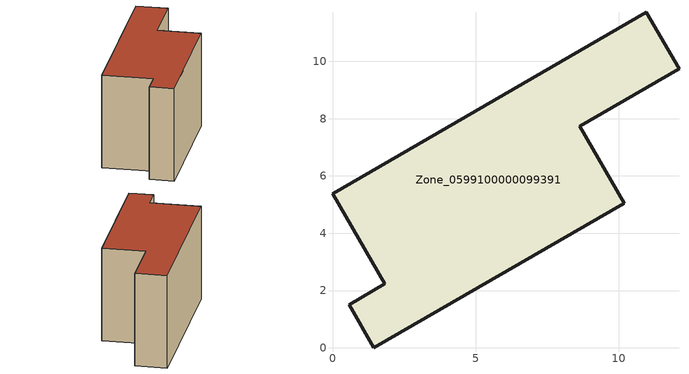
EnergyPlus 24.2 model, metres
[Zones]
Zone_0599100000099391
 floor ground (C_G): 0.58,1.51 1.83,2.24 0,5.38 10.95,11.72 12.1,9.74 8.63,7.73 10.19,5.05 1.45,0 z0
 wall outside (C_F): 1.83,2.24 0.58,1.51 1.45,0 10.19,5.05 8.63,7.73 12.1,9.74 10.95,11.72 0,5.38 1.83,2.24 z0:6.96
 roof outside (C_R): 10.95,11.72 0,5.38 1.83,2.24 0.58,1.51 1.45,0 10.19,5.05 8.63,7.73 12.1,9.74 z6.96
[BUILDING]
Pand.0599100000099391: North Axis=0; Terrain=City; Loads Convergence Tolerance Value=0.04; Temperature Convergence Tolerance Value=0.4; Solar Distribution=FullExterior; Maximum Number of Warmup Days=25; Minimum Number of Warmup Days=1
[Site:Location]
Rotterdam.The.Hague.AP_ZH_NLD Design_Conditions: Latitude=51.96; Longitude=4.45; Time Zone=1; Elevation=-4.5
[SITE:GROUNDTEMPERATURE:BUILDINGSURFACE]
18, 18, 18, 18, 18, 18, 18, 18, 18, 18, 18, 18
[MATERIAL] Thermal Absorptance=0.9; Solar Absorptance=0.7; Visible Absorptance=0.7
Name | Roughness | Thickness | Conductivity | Density | Specific Heat
G.TI.1975-1991 | MediumSmooth | 0.15 | 0.288461 | 540 | 1210
F.TI.1975-1991 | Rough | 0.3 | 0.230769 | 1920 | 840
R.TI.1975-1991 | MediumRough | 0.2 | 0.153846 | 1500 | 1000
[CONSTRUCTION]
C_G: G.TI.1975-1991
C_F: F.TI.1975-1991
C_R: R.TI.1975-1991
[ZONE]
Zone_0599100000099391: Type=1; Multiplier=1; Ceiling Height=Autocalculate; Volume=Autocalculate; Floor Area=autocalculate; Part of Total Floor Area=Yes
[ZONEINFILTRATION:DESIGNFLOWRATE]
Infil_Zone_0599100000099391: Zone or ZoneList or Space or SpaceList=Zone_0599100000099391; Schedule=AlwaysOn; Design Flow Rate Calculation Method=Flow/Area; Flow Rate per Floor Area=0.003; Constant Term Coefficient=1; Temperature Term Coefficient=0; Velocity Term Coefficient=0; Velocity Squared Term Coefficient=0
[HVACTEMPLATE:ZONE:IDEALLOADSAIRSYSTEM]
Zone_0599100000099391: Maximum Heating Supply Air Temperature=50; Minimum Cooling Supply Air Temperature=13; Maximum Heating Supply Air Humidity Ratio=0.0156; Minimum Cooling Supply Air Humidity Ratio=0.0077; Heating Limit=NoLimit; Cooling Limit=NoLimit; Dehumidification Control Type=ConstantSensibleHeatRatio; Cooling Sensible Heat Ratio=0.7; Dehumidification Setpoint=60; Humidification Control Type=None; Humidification Setpoint=30; Outdoor Air Method=None; Outdoor Air Flow Rate per Person=0.00944; Outdoor Air Flow Rate per Zone Floor Area=0; Outdoor Air Flow Rate per Zone=0; Demand Controlled Ventilation Type=None; Outdoor Air Economizer Type=NoEconomizer; Heat Recovery Type=None; Sensible Heat Recovery Effectiveness=0.7; Latent Heat Recovery Effectiveness=0.65
[ZONECONTROL:THERMOSTAT]
ThermostatControl_Zone_0599100000099391: Zone or ZoneList=Zone_0599100000099391; Control Type Schedule=DualSetpointControlType; Control 1=Thermostat_Zone_0599100000099391; Temperature Difference Between Cutout And Setpoint=0
[THERMOSTATSETPOINT:DUALSETPOINT]
Thermostat_Zone_0599100000099391: Heating Setpoint Temperature Schedule=HeatingSetpoint_Zone_0599100000099391; Cooling Setpoint Temperature Schedule=CoolingSetpoint_Zone_0599100000099391
[SCHEDULE:COMPACT]
HeatingSetpoint_Zone_0599100000099391: Through: 12/31, For: AllDays, Until: 24:00, 21
CoolingSetpoint_Zone_0599100000099391: Through: 12/31, For: AllDays, Until: 24:00, 24
DualSetpointControlType: Through: 12/31, For: AllDays, Until: 24:00, 4
AlwaysOn: Through: 12/31, For: AllDays, Until: 24:00, 1
